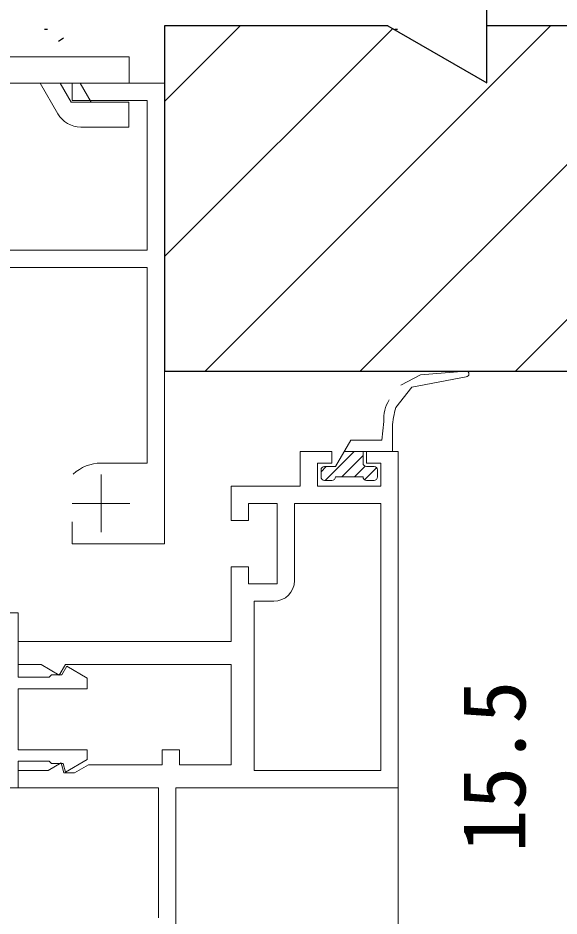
# Model space of a CAD drawing. Units: millimetres, scale not verified. Extents: x -437 to 438, y -281 to 279.
# Drawn here: x -242.2 to -195.2, y 73.1 to 151.1 of the extents above; entities that cross this region are included whole.
import ezdxf
from ezdxf.enums import TextEntityAlignment as Align

# ---------------------------------------------------------------- set-up
doc = ezdxf.new("R2010")
doc.units = ezdxf.units.MM
doc.header["$LTSCALE"] = 2
for name, color, linetype, lineweight in [('0-2_YKK_11', 7, 'Continuous', 18), ('0-4_YKK_12', 2, 'Continuous', 18), ('0-5_YKK_13', 4, 'Continuous', 18)]:
    doc.layers.add(name, color=color, linetype=linetype, lineweight=lineweight)
for name, color, linetype in [('0-7_YKK_D', 6, 'Continuous'), ('0-9_YSS_K', 3, 'Continuous'), ('0-A_YSS_KE', 3, 'Continuous')]:
    doc.layers.add(name, color=color, linetype=linetype)
doc.styles.add('ＭＳ ゴシック', font='')
doc.styles.get('ＭＳ ゴシック').set_extended_font_data('MS Gothic')

msp = doc.modelspace()

# ---------------------------------------------------------------- linework, layer by layer
at = {"layer": '0-2_YKK_11', "color": 4}
for p, q in [((-235.002, 111.397), (-235.002, 106.397)), ((-237.502, 108.897), (-232.502, 108.897))]:
    msp.add_line(p, q, dxfattribs=at)
for points in [[(-246.002, 130.897), (-231.002, 130.897), (-231.002, 143.897), (-237.502, 143.897), (-237.502, 145.397), (-229.502, 145.397), (-229.502, 105.397), (-237.502, 105.397), (-237.502, 107.297)], [(-235.002, 112.397), (-231.002, 112.397), (-231.002, 129.397), (-249.702, 129.397)]]:
    msp.add_lwpolyline(points, dxfattribs=at)
at = {"layer": '0-2_YKK_11', "color": 211}
for points in [[(-230.001, 72.9), (-230.001, 84.2), (-242.201, 84.2), (-242.201, 85.7), (-239.601, 85.7), (-238.466, 86.355), (-238.236, 85.5), (-237.301, 85.5), (-236.088, 86.2), (-229.701, 86.2), (-229.701, 87.5), (-228.201, 87.5), (-228.201, 86.2), (-223.701, 86.2), (-223.701, 94.9), (-238.099, 94.9), (-238.625, 93.99), (-240.201, 94.9), (-242.201, 94.9), (-242.201, 96.9), (-223.701, 96.9), (-223.701, 103.4), (-222.201, 103.4), (-222.201, 101.9), (-219.701, 101.9), (-219.701, 108.9), (-222.201, 108.9), (-222.201, 107.4), (-223.701, 107.4), (-223.701, 110.4), (-217.701, 110.4), (-217.701, 113.4)], [(-209.201, 113.4), (-209.201, 84.2), (-228.501, 84.2), (-228.501, 71.2)], [(-217.701, 113.4), (-214.951, 113.4), (-214.951, 112.4), (-216.201, 112.4), (-216.201, 110.4), (-210.701, 110.4), (-210.701, 112.4), (-211.951, 112.4), (-211.951, 113.4), (-209.201, 113.4)], [(-210.701, 108.9), (-210.701, 85.7), (-221.701, 85.7), (-221.701, 100.4), (-220.001, 100.4)], [(-218.201, 102.2), (-218.201, 108.9), (-210.701, 108.9)], [(-243.502, 99.4), (-242.202, 99.4), (-242.202, 93.8), (-239.502, 93.8), (-239.302, 94), (-238.402, 94), (-237.971, 94.746), (-236.202, 93.725), (-236.202, 92.8), (-242.202, 92.8), (-242.202, 87.5), (-236.202, 87.5), (-236.202, 86.64), (-238.1, 85.545), (-238.302, 86.3), (-239.302, 86.3), (-239.502, 86.5), (-242.202, 86.5), (-242.202, 84.2), (-243.502, 84.2)]]:
    msp.add_lwpolyline(points, dxfattribs=at)
at = {"layer": '0-2_YKK_11', "color": 4}
msp.add_arc((-235.002, 108.897), 3.5, 89.99998, 133.43253, dxfattribs=at)
at = {"layer": '0-2_YKK_11', "color": 211}
msp.add_arc((-220.001, 102.2), 1.8, 270.00001, 359.99999, dxfattribs=at)
at = {"layer": '0-4_YKK_12'}
msp.add_line((-209.201, 84.5), (-209.201, -18.609), dxfattribs=at)
at = {"layer": '0-5_YKK_13'}
for p, q in [((-296.827, 147.697), (-232.572, 147.697)), ((-232.572, 147.697), (-232.572, 145.397)), ((-296.827, 145.397), (-232.572, 145.397)), ((-240.289, 145.397), (-238.758, 142.747)), ((-238.556, 145.397), (-237.603, 143.745)), ((-236.824, 145.397), (-235.871, 143.745)), ((-237.603, 143.745), (-232.575, 143.745)), ((-232.575, 141.596), (-232.575, 143.745)), ((-236.767, 141.597), (-232.575, 141.597)), ((-210.629, 114.4), (-210.456, 116.014)), ((-209.701, 115.539), (-209.701, 113.4)), ((-213.323, 114.4), (-214.651, 112.1)), ((-210.629, 114.4), (-213.323, 114.4)), ((-213.031, 113.4), (-215.531, 110.9)), ((-213.9, 113.4), (-209.701, 113.4)), ((-212.251, 112.4), (-212.251, 113.4)), ((-212.251, 113.058), (-214.108, 111.2)), ((-215.453, 112.1), (-215.901, 111.653)), ((-215.901, 111.8), (-215.901, 111.2)), ((-215.601, 112.1), (-214.651, 112.1)), ((-212.064, 112.122), (-212.986, 111.2)), ((-211.071, 111.993), (-212.114, 110.949)), ((-211.951, 112.1), (-211.301, 112.1)), ((-211.001, 111.8), (-211.001, 111.2)), ((-215.601, 110.9), (-214.951, 110.9)), ((-212.251, 111.2), (-214.651, 111.2)), ((-211.951, 110.9), (-211.301, 110.9))]:
    msp.add_line(p, q, dxfattribs=at)
for points in [[(-208.96, 119.168), (-207.255, 120.077), (-203.313, 120.4)], [(-209.401, 117.229), (-208.027, 119.001), (-203.31, 119.9)]]:
    msp.add_lwpolyline(points, dxfattribs=at)
for centre, radius, start, end in [((-236.767, 143.897), 2.3, 210.00025, 270), ((-203.31, 120.15), 0.25, 270, 90), ((-207.283, 116.211), 3.178, 148.09093, 183.55428), ((-201.745, 114.998), 7.974, 163.75578, 176.11442), ((-211.951, 112.4), 0.3, 180, 270), ((-215.601, 111.8), 0.3, 90, 179.99973), ((-211.301, 111.8), 0.3, 0.00005, 90), ((-215.601, 111.2), 0.3, 179.99973, 270), ((-214.951, 111.2), 0.3, 270, 359.99973), ((-211.951, 111.2), 0.3, 179.99973, 270), ((-211.301, 111.2), 0.3, 270, 0.00005)]:
    msp.add_arc(centre, radius, start, end, dxfattribs=at)
at = {"layer": '0-9_YSS_K'}
for p, q in [((-239.905, 150.1), (-239.655, 150.1)), ((-229.502, 143.807), (-222.909, 150.4)), ((-229.502, 130.337), (-209.68, 150.159)), ((-225.969, 120.4), (-195.969, 150.4)), ((-209.505, 150.1), (-209.255, 150.1)), ((-238.687, 149.068), (-238.27, 149.343)), ((-212.498, 120.4), (-189.502, 143.396)), ((-199.028, 120.4), (-189.502, 129.925))]:
    msp.add_line(p, q, dxfattribs=at)
at = {"layer": '0-A_YSS_KE'}
for p, q in [((-201.502, 145.437), (-201.502, 193.7)), ((-210.098, 150.4), (-229.502, 150.4)), ((-229.502, 150.4), (-229.502, 120.4)), ((-210.098, 150.4), (-201.502, 145.437)), ((-189.502, 150.4), (-201.502, 150.4)), ((-229.502, 120.4), (-189.502, 120.4))]:
    msp.add_line(p, q, dxfattribs=at)

# ---------------------------------------------------------------- texts
at = {"layer": '0-7_YKK_D', "style": 'ＭＳ ゴシック'}
msp.add_text('15.5', height=5.499, rotation=90, dxfattribs=at).set_placement((-196.502, 78.549), align=Align.BOTTOM_LEFT)

doc.saveas('drawing.dxf')
